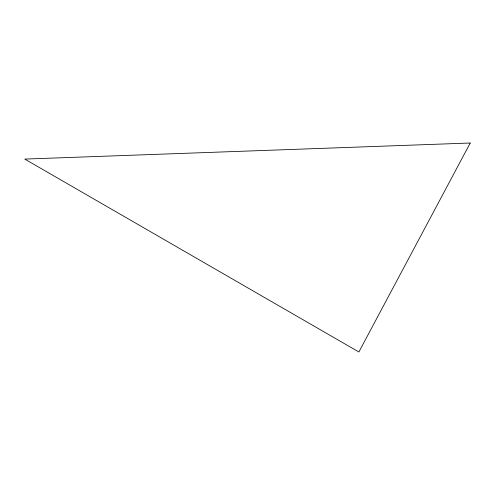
<?xml version="1.0" encoding="UTF-8"?>
<svg xmlns="http://www.w3.org/2000/svg" width="495" height="495" viewBox="0 0 495 495"><rect width="100%" height="100%" fill="white"/><g stroke="black" fill="none" stroke-linecap="round" stroke-linejoin="round"><path stroke-width="0.74" d="M470.25 143.012L358.875 351.988L24.75 159.087L470.25 143.012"/></g></svg>
